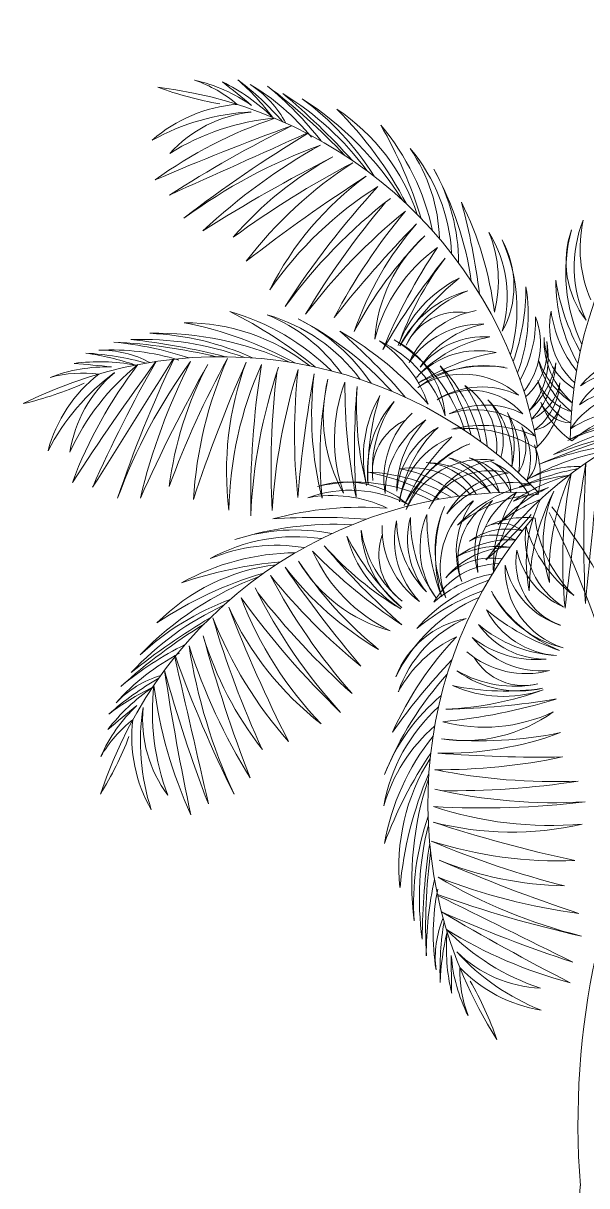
# Model space of a CAD drawing. Header units: centimetres. Extents: x 48 to 15845, y 265 to 7947.
# Drawn here: x 96.545 to 97.782, y 290.598 to 293.15 of the extents above; entities that cross this region are included whole.
import ezdxf

# ---------------------------------------------------------------- set-up
doc = ezdxf.new("R2010")
doc.units = ezdxf.units.CM
doc.layers.add('AMBIENTACIÓN', color=3, linetype='Continuous', lineweight=0)

msp = doc.modelspace()

# ---------------------------------------------------------------- linework, layer by layer
at = {"layer": 'AMBIENTACIÓN', "linetype": 'ByBlock', "lineweight": 13}
msp.add_line((97.7675, 290.5979), (97.6718, 288.8194), dxfattribs=at)
at = {"layer": 'AMBIENTACIÓN', "color": 70, "lineweight": 13}
for centre, radius, start, end in [((98.7105, 292.2236), 0.9652, 106.3018, 179.3544), ((96.8283, 292.7545), 0.2859, 49.4734, 71.1098), ((96.8443, 292.6835), 0.3499, 54.8175, 77.3647), ((96.6178, 292.5013), 0.6584, 41.0741, 52.8239), ((96.6578, 292.6193), 0.5417, 36.8313, 48.6512), ((97.1035, 293.716), 0.7539, 249.5379, 260.2641), ((96.7231, 292.0515), 0.9652, 9.9939, 83.0464), ((96.7985, 292.6455), 0.4181, 45.547, 64.0087), ((94.449, 289.823), 4.0798, 50.4658, 51.6237), ((96.9222, 292.8253), 0.2251, 27.9382, 57.5403), ((96.7879, 292.5828), 0.5021, 39.1651, 59.4681), ((96.3259, 291.9982), 1.2638, 42.9859, 53.3368), ((96.6106, 292.4345), 0.7445, 37.8745, 50.8657), ((96.1682, 291.8622), 1.4766, 41.9491, 50.1428), ((96.7727, 292.4384), 0.6538, 36.3416, 58.4748), ((96.7734, 292.3848), 0.7114, 31.9727, 57.3947), ((96.7999, 292.4942), 0.6061, 31.8613, 53.9352), ((97.0385, 292.6532), 0.3195, 94.3962, 131.2428), ((97.0687, 292.4591), 0.4967, 92.7906, 119.0043), ((97.0755, 292.6745), 0.2823, 96.2938, 137.811), ((96.9876, 292.5912), 0.4441, 18.2367, 56.5073), ((96.653, 292.3752), 0.8245, 27.2979, 45.3338), ((97.4162, 291.9976), 0.9963, 108.6881, 125.766), ((99.0202, 287.7356), 5.5216, 109.9776, 113.3253), ((98.4809, 290.2346), 3.0088, 116.5986, 122.4767), ((97.1415, 292.4248), 0.5185, 94.9256, 122.0629), ((96.9264, 292.5848), 0.5282, 11.9394, 40.2686), ((96.4758, 292.4366), 0.9842, 16.8291, 29.8379), ((44.2633, 409.9777), 128.4677, 294.170724, 294.318206), ((98.5638, 290.5757), 2.7173, 120.8884, 127.8312), ((97.6138, 291.7452), 1.2114, 110.1263, 126.2685), ((97.8446, 291.7243), 1.3271, 119.2123, 133.0258), ((97.0974, 292.6245), 0.3881, 2.8749, 40.1845), ((97.0886, 292.6665), 0.3697, 1.634, 34.3215), ((98.785, 289.7765), 3.4528, 116.8692, 122.3181), ((97.5924, 292.1761), 0.7736, 118.3964, 139.3239), ((97.2245, 292.8566), 0, 25.541, 28.1974), ((98.2107, 291.0372), 2.0376, 117.5645, 126.2559), ((97.7676, 292.0683), 0.9223, 122.8102, 142.6863), ((96.8046, 292.4779), 0.7313, 8.3399, 28.7612), ((97.0785, 292.6218), 0.4219, 0.2442, 29.5174), ((99.0601, 290.0468), 3.2809, 122.4993, 128.1359), ((97.7013, 292.2574), 0.6877, 125.9737, 153.4767), ((97.2973, 292.8139), 0, 28.1974, 36.8013), ((97.7554, 292.1024), 0.8135, 122.1122, 145.3856), ((98.7207, 291.5), 1.9029, 137.2634, 147.3071), ((98.081, 291.8223), 1.1929, 127.7575, 143.7356), ((98.7017, 291.5974), 1.7884, 139.5534, 149.2711), ((96.1644, 292.3878), 1.3919, 6.9199, 15.3873), ((96.8352, 292.4242), 0.7492, 7.0127, 26.3784), ((98.2143, 291.7143), 1.318, 129.0655, 142.7962), ((98.4053, 291.8848), 1.3309, 140.1455, 152.2662), ((99.415, 290.7668), 2.7936, 135.9348, 141.5466), ((97.9578, 292.2345), 0.727, 139.1797, 160.8353), ((98.0997, 292.6017), 0.3641, 164.8652, 205.4805), ((97.9443, 292.6266), 0.2082, 160.295, 218.0244), ((98.0242, 292.615), 0.2704, 157.7459, 205.5533), ((98.0477, 292.6553), 0.2807, 167.2314, 203.6757), ((98.0307, 292.0749), 0.8576, 134.8075, 152.3331), ((97.6533, 292.4333), 0.3378, 132.2291, 176.05), ((97.3069, 292.5852), 0.2807, 345.6725, 22.1168), ((97.3366, 292.5491), 0.2704, 343.7949, 31.6023), ((97.4136, 292.5736), 0.2082, 331.3238, 29.0532), ((97.2643, 292.5238), 0.3641, 343.8677, 24.4831), ((97.6607, 292.3682), 0.3555, 125.5726, 165.6058), ((98.4721, 291.9688), 1.2292, 145.9307, 157.7739), ((98.7813, 291.5978), 1.6711, 141.6529, 149.9843), ((98.0334, 292.2095), 0.7052, 142.9333, 160.7115), ((97.6217, 292.3472), 0.2712, 116.3068, 159.4339), ((97.8447, 292.1587), 0.5515, 128.4933, 149.1481), ((97.1492, 292.571), 0.4988, 340.8291, 0.0392), ((97.2889, 292.5109), 0.3641, 339.3659, 9.5519), ((98.2057, 292.6669), 0.4988, 189.3091, 208.5191), ((98.0775, 292.585), 0.3641, 179.7964, 209.9823), ((97.5773, 292.3396), 0.2298, 104.3203, 153.673), ((97.6098, 292.3242), 0.2543, 110.5651, 152.0339), ((96.5592, 291.636), 0.9842, 50.5013, 63.5101), ((96.852, 292.0093), 0.5282, 45.6116, 73.9408), ((97.4999, 292.3889), 0.127, 81.3988, 154.5592), ((97.5734, 292.3224), 0.1997, 99.916, 155.4393), ((97.8683, 292.4851), 0.1683, 168.7876, 227.7399), ((97.9751, 292.5565), 0.2747, 188.0887, 218.1813), ((96.7408, 291.6832), 0.8245, 60.9701, 79.006), ((96.8994, 292.0485), 0.4441, 51.9089, 90.1795), ((96.9417, 292.1671), 0.3697, 35.3062, 67.9937), ((96.9723, 292.1371), 0.3881, 36.5471, 73.8567), ((96.9581, 292.1244), 0.4219, 33.9164, 63.1896), ((96.81, 291.8527), 0.7313, 42.0121, 62.4334), ((97.5516, 292.2965), 0.1933, 88.7513, 145.7045), ((97.6025, 292.2696), 0.225, 101.9876, 146.1235), ((97.3946, 292.4994), 0.2747, 331.1669, 1.2596), ((97.5116, 292.4463), 0.1683, 321.6084, 20.5606), ((96.8356, 291.758), 0.7114, 65.6449, 91.0669), ((96.797, 291.8637), 0.6061, 65.5335, 87.6074), ((96.3271, 291.4228), 1.3919, 40.5921, 49.0595), ((96.8652, 291.825), 0.7492, 40.6849, 60.0506), ((96.6726, 291.709), 0.7445, 71.5467, 84.5379), ((96.6775, 291.1881), 1.2638, 76.6581, 87.009), ((96.8053, 291.8022), 0.6538, 70.0138, 92.147), ((96.6217, 290.9875), 1.4766, 75.6213, 83.815), ((97.1685, 292.2205), 0.2807, 19.3447, 55.789), ((97.2132, 292.207), 0.2704, 17.4671, 65.2745), ((97.2637, 292.27), 0.2082, 4.996, 62.7254), ((97.167, 292.1458), 0.3641, 17.5399, 58.1553), ((97.6204, 292.1769), 0.289, 100.2632, 137.4219), ((97.5565, 292.2798), 0.182, 86.0885, 140.7103), ((97.5585, 292.4336), 0.1363, 310.5803, 7.4034), ((97.5115, 292.4163), 0.1855, 321.0713, 10.829), ((97.8733, 292.4554), 0.1855, 178.5192, 228.2769), ((97.824, 292.4649), 0.1363, 181.9448, 238.7679), ((96.9785, 291.4527), 0.9652, 43.666, 116.7186), ((96.6094, 291.889), 0.5417, 70.5035, 82.3234), ((96.6415, 291.7687), 0.6584, 74.7463, 86.4961), ((-12.0628, 360.5078), 128.4677, 327.842919, 327.990401), ((96.7379, 291.9308), 0.5021, 72.8373, 93.1403), ((96.7152, 292.2071), 0.2251, 61.6103, 91.2125), ((99.3286, 291.245), 2.7173, 154.5606, 161.5034), ((98.7789, 291.4334), 2.0376, 151.2367, 159.9281), ((97.8385, 292.0458), 0.9223, 156.4824, 176.3585), ((97.5439, 292.2436), 0.1876, 78.1443, 136.5955), ((97.6721, 291.9495), 0.4861, 100.6342, 122.3857), ((97.9102, 292.2392), 0.1826, 66.5279, 141.0681), ((96.729, 292.0458), 0.3499, 88.4897, 111.0369), ((97.1198, 291.9953), 0.5185, 128.5978, 155.7351), ((101.2831, 289.1345), 5.5216, 143.6498, 146.9975), ((97.5853, 291.7921), 0.9963, 142.3603, 159.4382), ((96.712, 291.9888), 0.4181, 79.2192, 97.6809), ((96.3215, 288.3372), 4.0798, 84.138, 85.2959), ((99.4488, 290.9152), 3.0088, 150.2708, 156.1489), ((97.8896, 291.6916), 1.2114, 143.7985, 159.9407), ((98.0933, 291.8022), 1.3271, 152.8845, 166.698), ((99.9559, 290.7026), 3.4528, 150.5414, 155.9903), ((97.6329, 292.0383), 0.7736, 152.0686, 172.9961), ((100.0349, 291.0801), 3.2809, 156.1715, 161.8081), ((96.9495, 292.4007), 0, 59.2132, 61.8696), ((97.6785, 292.1664), 0.6877, 159.6459, 187.1488), ((97.8095, 292.0674), 0.8135, 155.7844, 179.0578), ((97.0337, 292.4055), 0, 61.8696, 70.4735), ((98.9467, 292.1013), 1.9029, 170.9356, 180.9793), ((98.2357, 292.0148), 1.1929, 161.4297, 177.4078), ((98.4065, 291.9988), 1.318, 162.7377, 176.4684), ((98.471, 292.2466), 1.3309, 173.8177, 185.9384), ((97.5549, 292.1601), 0.2384, 77.3791, 127.0689), ((97.5592, 292.0894), 0.3081, 82.3661, 118.5916), ((97.0451, 292.1212), 0.4988, 14.5013, 33.7114), ((97.1947, 292.1487), 0.3641, 13.0381, 43.2241), ((97.5252, 292.4408), 0.1922, 312.7937, 349.0099), ((97.5141, 292.417), 0.2002, 317.0677, 356.3287), ((97.8558, 292.4774), 0.1922, 200.3383, 236.5545), ((97.8706, 292.4557), 0.2002, 193.0195, 232.2805), ((97.8748, 292.2021), 0.1856, 67.4231, 125.0715), ((97.0402, 291.9835), 0.4967, 126.4628, 152.6765), ((96.9074, 292.1283), 0.3195, 128.0684, 164.915), ((96.6763, 292.096), 0.2859, 83.1456, 104.782), ((96.9263, 292.1665), 0.2823, 129.966, 171.4832), ((98.8769, 292.1718), 1.7884, 173.2256, 182.9433), ((99.9311, 291.8761), 2.7936, 169.607, 175.2188), ((97.9046, 292.2896), 0.727, 172.8519, 194.5075), ((98.0538, 292.1972), 0.8576, 168.4797, 186.0053), ((97.541, 292.2862), 0.3378, 165.9013, 209.7222), ((97.5833, 292.2361), 0.3555, 159.2448, 199.278), ((98.4799, 292.3536), 1.2292, 179.6029, 191.4461), ((97.5101, 292.1969), 0.1826, 48.2802, 122.8203), ((97.811, 292.3973), 0.1404, 192.8733, 242.6881), ((97.7783, 292.4042), 0.111, 200.106, 254.203), ((97.8922, 292.2356), 0.148, 68.6416, 148.7871), ((96.3723, 293.0488), 0.7539, 283.2101, 293.9363), ((98.9429, 292.2162), 1.6711, 175.3251, 183.6565), ((97.9813, 292.3107), 0.7052, 176.6055, 194.3837), ((97.5511, 292.166), 0.1856, 64.2767, 121.9252), ((97.5285, 292.1962), 0.148, 40.5611, 120.7066), ((97.2891, 292.1977), 0.2747, 4.8391, 34.9318), ((97.4159, 292.2184), 0.1683, 355.2805, 54.2328), ((98.334, 291.3947), 0.9652, 70.2156, 143.2682), ((97.6135, 292.3811), 0.111, 295.1453, 349.2423), ((97.5824, 292.369), 0.1404, 306.6602, 356.475), ((97.8971, 292.1597), 0.1811, 81.2423, 146.4539), ((97.8711, 292.1691), 0.1778, 72.4569, 126.3951), ((97.5624, 292.197), 0.2712, 149.979, 193.1061), ((97.5297, 292.166), 0.2298, 137.9925, 187.3452), ((97.8526, 292.1638), 0.5515, 162.1654, 182.8203), ((97.5653, 292.1712), 0.2543, 144.2373, 185.7061), ((97.5601, 292.1341), 0.1778, 62.9531, 116.8913), ((97.462, 292.2338), 0.1363, 344.2525, 41.0756), ((97.4324, 292.1934), 0.1855, 354.7435, 44.5012), ((97.6525, 292.3282), 0.0731, 280.8581, 347.5264), ((97.5428, 292.3517), 0.1853, 313.4131, 347.7634), ((97.8529, 292.3866), 0.1853, 201.5848, 235.9351), ((97.7485, 292.3456), 0.0731, 201.8218, 268.4901), ((98.0696, 291.6039), 0.7114, 92.1945, 117.6164), ((97.536, 292.1496), 0.1997, 133.5882, 189.1115), ((97.536, 292.1205), 0.1811, 42.8943, 108.1059), ((97.4302, 292.2214), 0.1922, 346.4659, 22.6821), ((97.4341, 292.1954), 0.2002, 350.7399, 30.0009), ((97.9879, 291.6812), 0.6061, 92.083, 114.1569), ((97.9027, 292.014), 0.2913, 85.629, 122.4911), ((97.9424, 292.0093), 0.2957, 93.4061, 130.8233), ((97.4379, 292.1641), 0.127, 115.071, 188.2314), ((97.5322, 292.1159), 0.1933, 122.4235, 179.3767), ((97.5895, 292.1218), 0.225, 135.6598, 179.7957), ((97.5455, 292.1048), 0.182, 119.7607, 174.3825), ((97.6558, 292.0546), 0.289, 133.9354, 171.0941), ((97.5542, 291.9759), 0.2913, 66.8571, 103.7192), ((97.5157, 291.9648), 0.2957, 58.5249, 95.9421), ((97.5368, 292.2206), 0.111, 328.8174, 22.9144), ((97.5176, 292.1933), 0.1404, 340.3323, 30.1472), ((98.0228, 291.6299), 0.6538, 96.5633, 118.6965), ((98.2227, 290.8191), 1.4766, 102.1709, 110.3645), ((99.5199, 290.7333), 1.7576, 118.8834, 184.4161), ((97.5551, 292.0676), 0.1876, 111.8165, 170.2677), ((97.8249, 291.8939), 0.4861, 134.3064, 156.0579), ((98.183, 291.0235), 1.2638, 103.2077, 113.5585), ((97.6534, 291.9478), 0.3081, 116.0383, 152.2638), ((97.6105, 292.0042), 0.2384, 111.0513, 160.7411), ((97.5986, 292.1982), 0.0731, 314.5303, 21.1986), ((97.9051, 291.7148), 0.5021, 99.3868, 119.6898), ((97.4942, 292.1569), 0.1853, 347.0853, 21.4356), ((97.9457, 291.4873), 0.7445, 98.0963, 111.0874), ((97.5529, 292.01), 0.1826, 81.9524, 156.4925), ((97.4199, 292.0494), 0.1363, 29.263, 86.0861), ((97.4276, 291.9999), 0.1855, 39.7539, 89.5116), ((97.6041, 292.007), 0.1856, 97.9489, 155.5973), ((97.4062, 292.0181), 0.1922, 31.4764, 67.6926), ((97.4274, 292.0026), 0.2002, 35.7504, 75.0113), ((97.4821, 292.093), 0.111, 13.8279, 67.9249), ((97.4878, 292.0602), 0.1404, 25.3428, 75.1576), ((97.5416, 292.1209), 0.0731, 359.5407, 66.2091), ((97.4971, 292.0179), 0.1853, 32.0958, 66.4461), ((103.2208, 291.245), 5.5216, 170.1993, 173.5471), ((100.784, 292.018), 3.0088, 176.8203, 182.6984), ((-30.0744, 304.4294), 128.4677, 354.392471, 354.539953), ((97.2048, 291.675), 0.4988, 59.5118, 78.7218), ((97.2911, 291.8003), 0.3641, 58.0486, 88.2345), ((97.3981, 292.0059), 0.1683, 40.291, 99.2433), ((97.3231, 291.9016), 0.2747, 49.8496, 79.9422), ((97.5686, 292.0197), 0.148, 74.2333, 154.3788), ((97.6293, 291.9855), 0.1778, 96.6253, 150.5635), ((97.8559, 291.7552), 0.4181, 105.7687, 124.2305), ((97.8913, 291.5267), 0.6584, 101.2958, 113.0457), ((97.8088, 291.62), 0.5417, 97.0531, 108.8729), ((97.7612, 291.9518), 0.2251, 88.1599, 117.762), ((98.2178, 291.9432), 0.5185, 155.1474, 182.2847), ((98.725, 291.9695), 0.9963, 168.9098, 185.9878), ((97.2541, 291.9348), 0.2082, 50.0064, 107.7359), ((97.2736, 291.7786), 0.3641, 62.5504, 103.1657), ((97.6168, 291.9608), 0.1811, 76.5665, 141.7781), ((97.7121, 291.8506), 0.2913, 100.5293, 137.3914), ((97.6305, 291.1552), 0.9652, 88.6765, 161.7291), ((97.263, 291.8545), 0.2704, 62.4776, 110.285), ((97.2218, 291.8325), 0.2807, 64.3552, 100.7994), ((97.6862, 291.82), 0.2957, 92.1971, 129.6143), ((97.7224, 291.9659), 0.1811, 121.5769, 186.7886), ((97.8677, 291.9554), 0.2913, 145.5398, 182.4019), ((97.8711, 291.9154), 0.2957, 137.2076, 174.6247), ((97.8456, 291.8137), 0.3499, 115.0392, 137.5864), ((99.1388, 288.3141), 4.0798, 110.6875, 111.8455), ((98.1519, 291.8971), 0.4967, 153.0123, 179.226), ((97.9682, 292.01), 0.2823, 156.5156, 198.0327), ((97.287, 291.3384), 0.7492, 85.6954, 105.061), ((97.6872, 291.9922), 0.2384, 156.0618, 205.7516), ((97.7575, 291.9826), 0.3081, 161.0488, 197.2742), ((97.6424, 291.9555), 0.1826, 126.9628, 201.503), ((97.6808, 291.9896), 0.1856, 142.9593, 200.6078), ((97.6467, 291.9734), 0.148, 119.2438, 199.3892), ((97.7138, 291.9922), 0.1778, 141.6357, 195.574), ((97.7761, 291.8351), 0.2859, 109.6951, 131.3315), ((97.9684, 291.9673), 0.3195, 154.618, 191.4646), ((96.742, 291.3261), 1.2284, 9.5627, 38.3735), ((97.1911, 290.6734), 1.3919, 85.6026, 94.07), ((97.5529, 292.0157), 0.1933, 167.434, 224.3872), ((97.5892, 292.0604), 0.225, 180.6703, 224.8061), ((97.5702, 292.0173), 0.182, 164.7712, 219.3929), ((97.6836, 292.0598), 0.289, 178.9458, 216.1045), ((97.6032, 291.9978), 0.1876, 156.827, 215.2782), ((97.9168, 292.0658), 0.4861, 179.3169, 201.0684), ((98.398, 291.4379), 0.9652, 139.4839, 212.5365), ((97.6451, 291.8796), 0.1853, 82.9032, 117.2535), ((97.0782, 292.5515), 0.7539, 309.7597, 320.4859), ((97.9608, 292.1047), 0.2957, 188.015, 225.4322), ((95.8828, 291.1548), 2.0363, 7.4686, 26.8993), ((97.2285, 291.3188), 0.7313, 87.0225, 107.4438), ((97.141, 291.6157), 0.4219, 78.9268, 108.2001), ((97.5157, 292.0494), 0.2298, 183.0029, 232.3557), ((97.5372, 292.0782), 0.2543, 189.2478, 230.7166), ((97.5318, 292.0422), 0.1997, 178.5987, 234.1219), ((97.6065, 291.8992), 0.1404, 76.1502, 125.965), ((97.5934, 291.9792), 0.0731, 50.3482, 117.0165), ((97.8277, 292.0213), 0.1811, 172.3844, 237.596), ((97.9278, 292.1274), 0.2913, 196.3472, 233.2093), ((97.1421, 291.6347), 0.3881, 81.5575, 118.8671), ((97.0992, 291.6343), 0.3697, 80.3166, 113.0042), ((97.5169, 292.0944), 0.2712, 194.9895, 238.1165), ((97.7455, 292.2761), 0.5515, 207.1759, 227.8308), ((97.4522, 291.9831), 0.127, 160.0814, 233.2419), ((97.6129, 291.8159), 0.2002, 86.5578, 125.8187), ((97.5774, 291.9155), 0.111, 64.6353, 118.7323), ((97.1475, 291.4593), 0.5282, 90.622, 118.9513), ((97.504, 292.1368), 0.3555, 204.2553, 244.2884), ((98.0549, 292.854), 1.2292, 224.6134, 236.4566), ((98.4793, 293.0844), 1.6711, 220.3356, 228.667), ((97.7327, 292.4711), 0.7052, 221.616, 239.3942), ((97.6151, 291.8144), 0.1855, 90.5614, 140.319), ((97.5874, 291.8093), 0.1922, 82.2838, 118.5), ((97.7741, 291.9675), 0.148, 170.0512, 250.1967), ((97.8019, 292.0314), 0.1778, 192.4432, 246.3814), ((97.1532, 291.5205), 0.4441, 96.9193, 135.19), ((97.2044, 290.9883), 0.9842, 95.5117, 108.5206), ((97.6934, 292.4019), 0.727, 217.8624, 239.518), ((99.4185, 293.5427), 2.7936, 214.6175, 220.2293), ((97.4387, 292.1423), 0.3378, 210.9117, 254.7327), ((97.8642, 292.4421), 0.8576, 213.4902, 231.0158), ((97.5918, 291.7954), 0.1683, 91.0984, 150.0507), ((97.5718, 291.8397), 0.1363, 80.0704, 136.8935), ((97.7852, 291.9528), 0.1826, 177.7702, 252.3104), ((97.7831, 292.0041), 0.1856, 193.7667, 251.4152), ((97.3135, 291.27), 0.7114, 110.6554, 136.0773), ((97.2994, 291.1501), 0.8245, 105.9805, 124.0165), ((98.1242, 292.7721), 1.3309, 218.8282, 230.9488), ((98.2538, 292.5513), 1.318, 207.7482, 221.4788), ((97.6836, 291.5825), 0.3641, 108.856, 139.0419), ((97.6253, 291.6713), 0.2747, 100.657, 130.7496), ((98.1218, 292.4418), 1.1929, 206.4402, 222.4183), ((97.7261, 291.4364), 0.4988, 110.3192, 129.5292), ((97.7852, 292.0107), 0.2384, 206.8692, 256.559), ((97.2115, 291.3175), 0.6061, 110.5439, 132.6178), ((97.7832, 292.1775), 0.8135, 200.7949, 224.0682), ((98.5633, 293.0058), 1.9029, 215.9461, 225.9897), ((98.464, 293.0063), 1.7884, 218.2361, 227.9537), ((97.6893, 291.5552), 0.3641, 113.3578, 153.9731), ((97.837, 292.0591), 0.3081, 211.8562, 248.0817), ((97.2609, 291.2798), 0.6538, 115.0242, 137.1574), ((96.9956, 291.868), 0, 106.8801, 115.4839), ((100.0548, 293.0534), 3.2809, 201.182, 206.8186), ((97.6206, 292.1548), 0.6877, 204.6563, 232.1593), ((97.8732, 292.2352), 0.4861, 230.1243, 251.8758), ((97.7277, 291.9492), 0.1876, 207.6344, 266.0856), ((97.6049, 290.7553), 1.2638, 121.6686, 132.0194), ((97.7072, 290.574), 1.4766, 120.6318, 128.8254), ((97.819, 292.1828), 0.9223, 201.4929, 221.369), ((98.917, 292.4149), 2.0376, 196.2472, 204.9385), ((97.5559, 291.6388), 0.2082, 100.8139, 158.5433), ((97.6238, 291.5949), 0.2704, 113.285, 161.0924), ((97.7305, 292.0506), 0.289, 229.7532, 266.9119), ((97.6917, 291.9359), 0.182, 215.5786, 270.2003), ((96.9395, 291.8049), 0, 104.2236, 106.8801), ((100.266, 292.7307), 3.4528, 195.5518, 201.0007), ((97.679, 292.0321), 0.7736, 197.0791, 218.0066), ((98.039, 291.2874), 0.7492, 136.5028, 155.8684), ((97.6148, 291.5491), 0.2807, 115.1626, 151.6069), ((97.6704, 291.9779), 0.225, 231.4777, 275.6136), ((97.6821, 291.9215), 0.1933, 218.2414, 275.1946), ((97.2329, 291.1202), 0.7445, 116.5572, 129.5483), ((98.1057, 291.9685), 1.2114, 188.809, 204.9511), ((98.1715, 292.1908), 1.3271, 197.8949, 211.7085), ((97.1223, 291.3231), 0.5021, 117.8477, 138.1507), ((-28.2975, 262.8577), 128.4677, 12.853375, 13.000857), ((99.4389, 292.6705), 2.7173, 199.571, 206.5139), ((98.4937, 290.7929), 1.3919, 136.41, 144.8774), ((97.6481, 291.9219), 0.1997, 229.4061, 284.9294), ((97.6436, 291.8229), 0.127, 210.8888, 284.0493), ((102.3133, 292.5607), 5.5216, 188.6602, 192.008), ((99.7571, 292.5223), 3.0088, 195.2812, 201.1594), ((97.6237, 291.9488), 0.2543, 240.0552, 281.524), ((97.6324, 291.9139), 0.2298, 233.8104, 283.1631), ((97.1688, 291.1403), 0.6584, 119.7567, 131.5066), ((96.9108, 291.5024), 0.2251, 106.6208, 136.2229), ((98.0171, 291.2297), 0.7313, 137.8299, 158.2512), ((97.0629, 291.3458), 0.4181, 124.2296, 142.6914), ((97.061, 291.2027), 0.5417, 115.514, 127.3338), ((97.3466, 291.6388), 0.5185, 173.6083, 200.7456), ((97.8195, 291.8243), 0.9963, 187.3707, 204.4487), ((97.7318, 291.3495), 0.4219, 129.7342, 159.0075), ((97.4427, 292.3486), 0.7052, 272.4234, 290.2016), ((97.6019, 292.2354), 0.5515, 257.9833, 278.6382), ((97.5983, 291.9433), 0.2712, 245.7969, 288.9239), ((97.0346, 291.3981), 0.3499, 133.5001, 156.0474), ((99.3694, 288.488), 4.0798, 129.1484, 130.3064), ((97.2987, 291.5741), 0.4967, 171.4732, 197.687), ((97.0888, 291.623), 0.2823, 174.9765, 216.4936), ((97.7177, 291.3623), 0.3881, 132.3649, 169.6745), ((97.3495, 292.8403), 1.2292, 275.4208, 287.264), ((97.4392, 293.3148), 1.6711, 271.143, 279.4744), ((96.9618, 291.3963), 0.2859, 128.156, 149.7924), ((97.1024, 291.5826), 0.3195, 173.0789, 209.9255), ((97.5117, 291.913), 0.3378, 261.7191, 305.5401), ((97.5573, 291.9601), 0.3555, 255.0627, 295.0958), ((97.6909, 291.3288), 0.3697, 131.124, 163.8116), ((96.0731, 291.8549), 0.7539, 328.2206, 338.9468), ((97.8571, 291.2557), 0.5282, 141.4294, 169.7587), ((97.4715, 292.2744), 0.727, 268.6698, 290.3254), ((97.5483, 292.4322), 0.8576, 264.2976, 281.8232), ((98.2581, 291.0021), 0.9842, 146.3191, 159.328), ((97.6775, 294.3324), 2.7936, 265.4249, 271.0367), ((97.8132, 291.2988), 0.4441, 147.7268, 185.9974), ((97.4568, 292.8422), 1.3309, 269.6356, 281.7563), ((98.1928, 291.178), 0.8245, 156.7879, 174.8239), ((97.7099, 292.8032), 1.318, 258.5556, 272.2862), ((98.1087, 291.2648), 0.7114, 161.4628, 186.8847), ((97.7113, 292.6317), 1.1929, 257.2476, 273.2257), ((97.4901, 293.2536), 1.7884, 269.0435, 278.7611), ((97.5532, 293.3303), 1.9029, 266.7535, 276.7971), ((97.7022, 292.2023), 0.8135, 251.6023, 274.8757), ((98.0075, 291.2157), 0.6061, 161.3514, 183.4252), ((97.4444, 291.3962), 0, 157.6875, 166.2914), ((97.617, 292.0619), 0.6877, 255.4637, 282.9667), ((98.4588, 294.5163), 3.2809, 251.9894, 257.626), ((98.0679, 291.2301), 0.6538, 165.8317, 187.9648), ((98.8969, 291.1301), 1.4766, 171.4392, 179.6329), ((98.2347, 293.231), 2.0376, 247.0546, 255.7459), ((97.7207, 292.2333), 0.9223, 252.3003, 272.1764), ((98.6917, 291.1653), 1.2638, 172.476, 182.8268), ((97.4578, 291.3129), 0, 155.031, 157.6875), ((97.749, 292.0296), 0.7736, 247.8865, 268.814), ((98.8424, 294.476), 3.4528, 246.3592, 251.8081), ((98.1739, 291.1076), 0.7445, 167.3646, 180.3557), ((97.9373, 292.5116), 1.3271, 248.7023, 262.5159), ((98.0679, 292.3201), 1.2114, 239.6164, 255.7585), ((97.9467, 291.1501), 0.5021, 168.6551, 188.9581), ((98.3663, 293.797), 2.7173, 250.3784, 257.3213), ((40.7517, 175.9583), 128.4677, 63.660789, 63.808271), ((98.6823, 293.9499), 3.0088, 246.0886, 251.9668), ((100.2678, 295.9553), 5.5216, 239.4677, 242.8154), ((97.6742, 291.0995), 0.2251, 157.4282, 187.0304), ((98.1178, 291.0706), 0.6584, 170.5642, 182.314), ((98.0013, 291.0265), 0.5417, 166.3214, 178.1413), ((97.8916, 291.1184), 0.4181, 175.037, 193.4988), ((97.8438, 291.5235), 0.5185, 224.4157, 251.553), ((97.9988, 292.0071), 0.9963, 238.1781, 255.2561), ((97.6931, 291.3136), 0.2823, 225.7839, 267.301), ((97.8637, 291.4455), 0.4967, 222.2807, 248.4944), ((97.8332, 291.1295), 0.3499, 184.3075, 206.8548), ((101.564, 291.1001), 4.0798, 179.9558, 181.1138), ((97.7886, 291.072), 0.2859, 178.9634, 200.5998), ((97.733, 291.2987), 0.3195, 223.8863, 260.7329), ((96.8715, 290.673), 0.7539, 19.028, 29.7542)]:
    msp.add_arc(centre, radius, start, end, dxfattribs=at)

doc.saveas('drawing.dxf')
